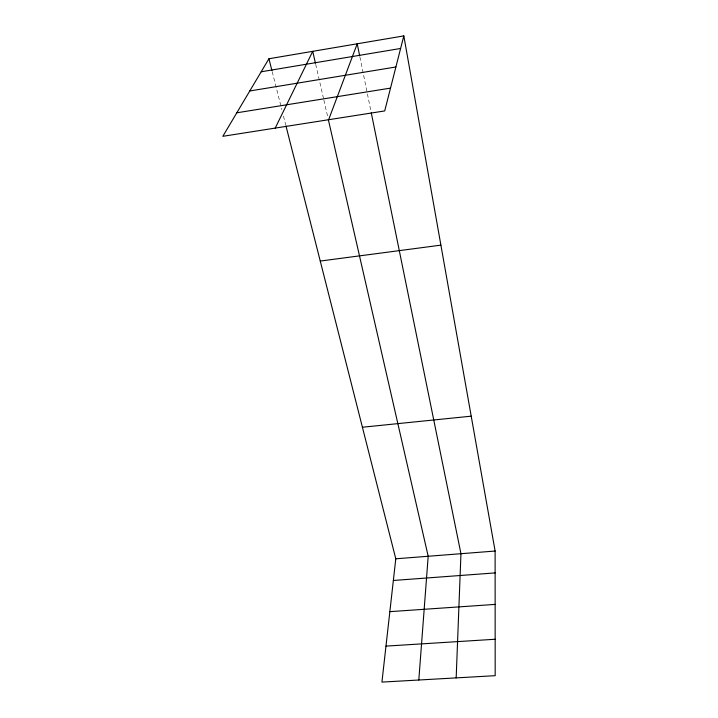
<?xml version="1.0" encoding="UTF-8"?>
<svg xmlns="http://www.w3.org/2000/svg" width="718" height="718" viewBox="0 0 718 718"><rect width="100%" height="100%" fill="white"/><g stroke="black" fill="none" stroke-linecap="round" stroke-linejoin="round"><path stroke-width="0.54" stroke-dasharray="3.59 2.69" d="M272.221 71.728L281.824 109.603M283.475 116.092L285.665 124.752M315.705 64.333L323.63 99.003M323.872 100.089L327.596 116.334M359.897 56.946L371.044 111.748"/><path stroke-width="1.08" d="M456.172 677.9L460.956 553.704L371.269 112.843M418.809 680.009L428.188 556.262L328.332 119.592M285.944 125.829L395.789 558.792L381.931 682.1L495.178 675.683L495.115 551.038L403.812 35.9L268.927 58.75L222.822 136.312L384.713 110.931L403.812 35.9M328.62 119.727L357.223 43.789L359.673 55.851M275.218 128.1L312.725 51.328L315.453 63.247M261.173 71.782L400.608 48.465M249.774 90.971L395.896 66.98M236.796 112.798L390.52 88.108M320.255 261.056L440.897 245.143M362.411 427.237L471.214 416.171M395.789 558.792L495.115 551.038M393.347 580.476L495.124 572.91M389.847 611.655L495.142 604.403M385.97 646.119L495.16 639.253M268.927 58.75L271.942 70.651"/></g></svg>
